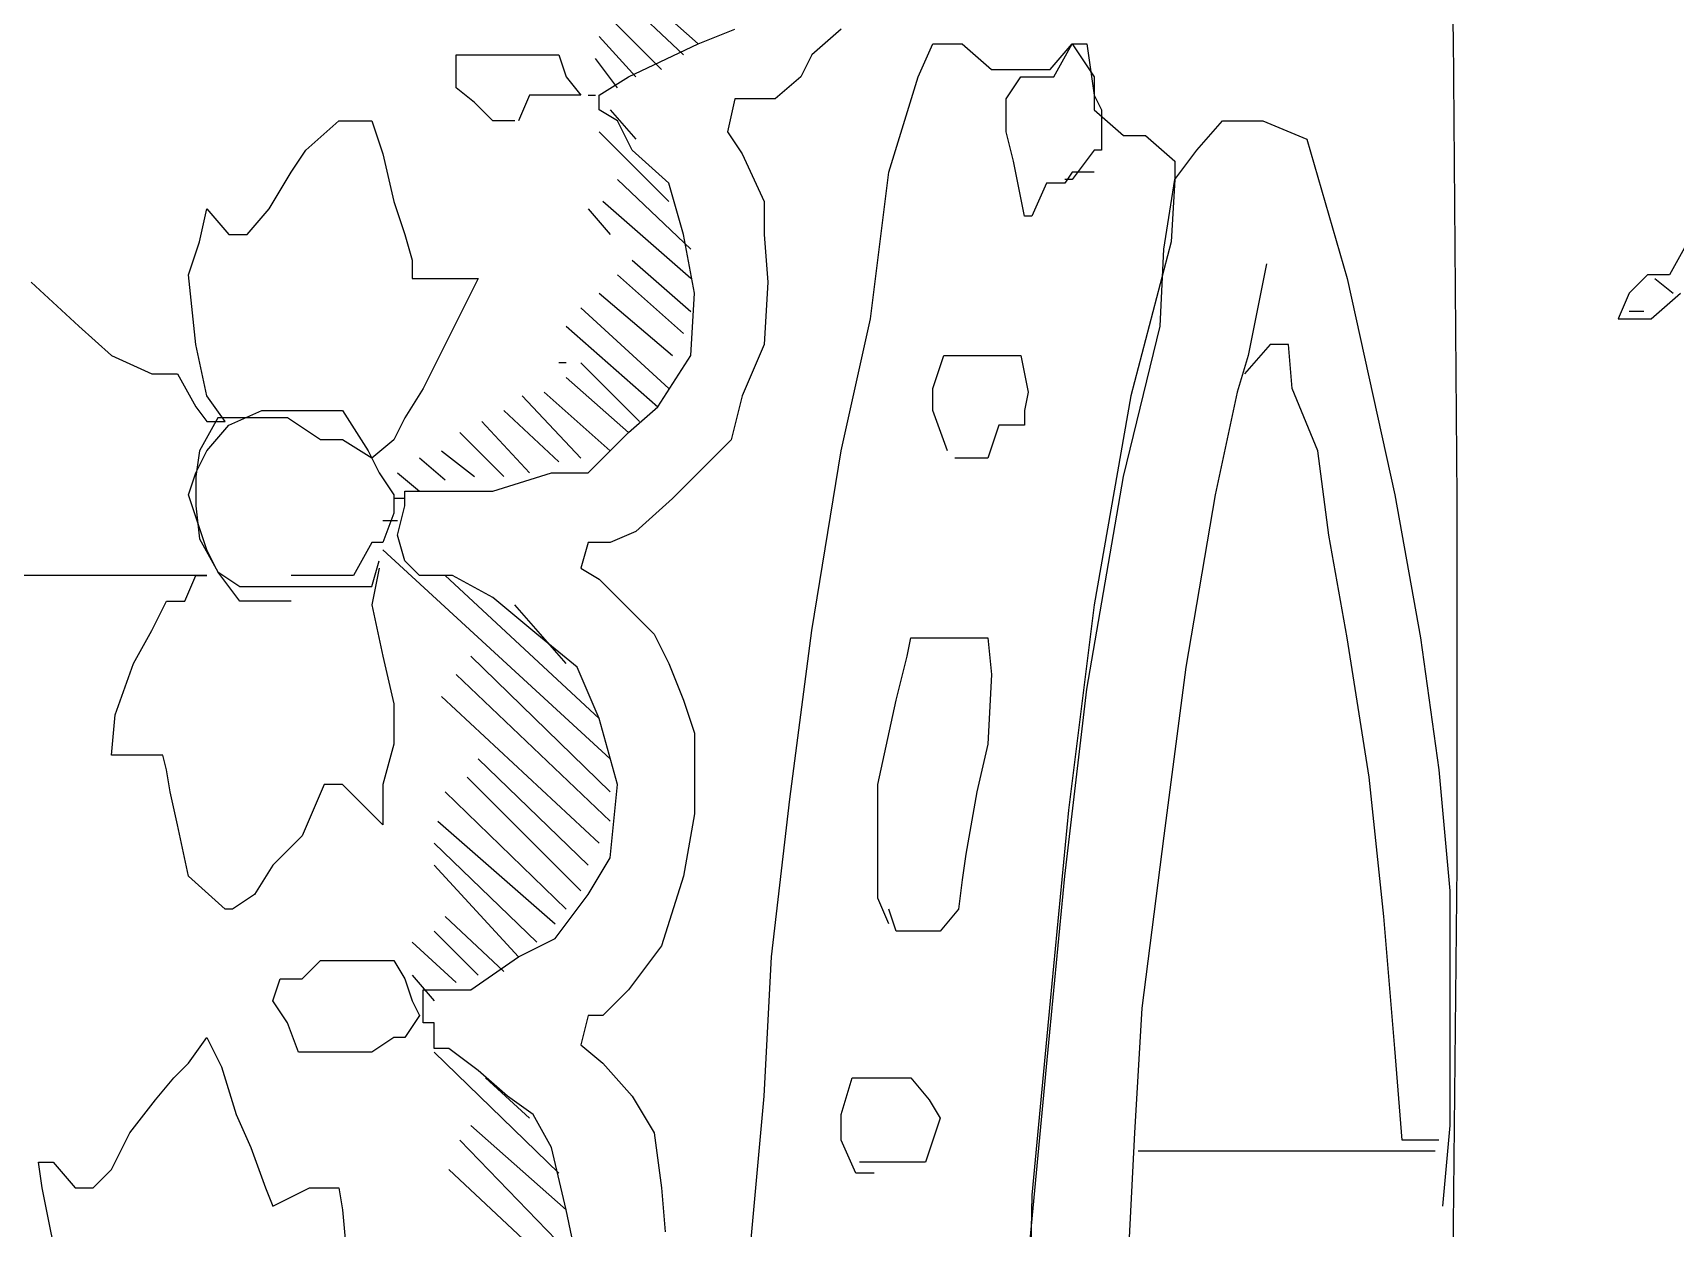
# Model space of a CAD drawing. Extents: x 748454 to 749044, y 4316681 to 4317708.
# Drawn here: x 748481.105 to 748485.585, y 4317542.97 to 4317546.23 of the extents above; entities that cross this region are included whole.
import ezdxf

# ---------------------------------------------------------------- set-up
doc = ezdxf.new("R2010")
doc.units = 0
doc.layers.get('0').update_dxf_attribs({"linetype": 'CONTINUOUS'})

msp = doc.modelspace()

# ---------------------------------------------------------------- linework, layer by layer
at = {"color": 0, "linetype": 'CONTINUOUS'}
for p, q in [((748484.98, 4317546.22), (748484.95, 4317547.31)), ((748484.98, 4317546.22), (748484.95, 4317547.31)), ((748482.71, 4317546.33), (748482.88, 4317546.17)), ((748482.71, 4317546.33), (748482.88, 4317546.17)), ((748482.92, 4317546.2), (748482.74, 4317546.36)), ((748482.92, 4317546.2), (748482.74, 4317546.36)), ((748482.82, 4317546.13), (748482.68, 4317546.27)), ((748482.82, 4317546.13), (748482.68, 4317546.27)), ((748482.92, 4317546.2), (748483.02, 4317546.24)), ((748482.92, 4317546.2), (748483.02, 4317546.24)), ((748483.31, 4317546.24), (748483.23, 4317546.17)), ((748483.31, 4317546.24), (748483.23, 4317546.17)), ((748482.65, 4317546.22), (748482.75, 4317546.11)), ((748482.65, 4317546.22), (748482.75, 4317546.11)), ((748482.73, 4317546.11), (748482.92, 4317546.2)), ((748482.73, 4317546.11), (748482.92, 4317546.2)), ((748483.52, 4317546.11), (748483.56, 4317546.2)), ((748483.52, 4317546.11), (748483.56, 4317546.2)), ((748483.56, 4317546.2), (748483.59, 4317546.2)), ((748483.56, 4317546.2), (748483.59, 4317546.2)), ((748483.59, 4317546.2), (748483.64, 4317546.2)), ((748483.59, 4317546.2), (748483.64, 4317546.2)), ((748483.64, 4317546.2), (748483.72, 4317546.13)), ((748483.64, 4317546.2), (748483.72, 4317546.13)), ((748483.88, 4317546.13), (748483.94, 4317546.2)), ((748483.88, 4317546.13), (748483.94, 4317546.2)), ((748483.89, 4317546.11), (748483.94, 4317546.2)), ((748483.89, 4317546.11), (748483.94, 4317546.2)), ((748483.94, 4317546.2), (748484, 4317546.11)), ((748483.94, 4317546.2), (748483.98, 4317546.2)), ((748483.94, 4317546.2), (748484, 4317546.11)), ((748483.94, 4317546.2), (748483.98, 4317546.2)), ((748483.98, 4317546.2), (748484, 4317546.06)), ((748483.98, 4317546.2), (748484, 4317546.06)), ((748484.99, 4317544.96), (748484.98, 4317546.22)), ((748484.99, 4317544.96), (748484.98, 4317546.22)), ((748482.26, 4317546.08), (748482.26, 4317546.17)), ((748482.26, 4317546.17), (748482.3, 4317546.17)), ((748482.26, 4317546.08), (748482.26, 4317546.17)), ((748482.26, 4317546.17), (748482.3, 4317546.17)), ((748482.3, 4317546.17), (748482.36, 4317546.17)), ((748482.3, 4317546.17), (748482.36, 4317546.17)), ((748482.36, 4317546.17), (748482.42, 4317546.17)), ((748482.36, 4317546.17), (748482.42, 4317546.17)), ((748482.42, 4317546.17), (748482.48, 4317546.17)), ((748482.42, 4317546.17), (748482.48, 4317546.17)), ((748482.48, 4317546.17), (748482.54, 4317546.17)), ((748482.48, 4317546.17), (748482.54, 4317546.17)), ((748482.54, 4317546.17), (748482.56, 4317546.11)), ((748482.54, 4317546.17), (748482.56, 4317546.11)), ((748482.7, 4317546.08), (748482.64, 4317546.16)), ((748482.7, 4317546.08), (748482.64, 4317546.16)), ((748483.23, 4317546.17), (748483.2, 4317546.11)), ((748483.23, 4317546.17), (748483.2, 4317546.11)), ((748482.56, 4317546.11), (748482.6, 4317546.06)), ((748482.56, 4317546.11), (748482.6, 4317546.06)), ((748482.65, 4317546.06), (748482.73, 4317546.11)), ((748482.65, 4317546.06), (748482.73, 4317546.11)), ((748483.2, 4317546.11), (748483.13, 4317546.05)), ((748483.2, 4317546.11), (748483.13, 4317546.05)), ((748483.44, 4317545.85), (748483.52, 4317546.11)), ((748483.44, 4317545.85), (748483.52, 4317546.11)), ((748483.72, 4317546.13), (748483.76, 4317546.13)), ((748483.72, 4317546.13), (748483.76, 4317546.13)), ((748483.76, 4317546.13), (748483.83, 4317546.13)), ((748483.76, 4317546.13), (748483.83, 4317546.13)), ((748483.76, 4317546.05), (748483.8, 4317546.11)), ((748483.76, 4317546.05), (748483.8, 4317546.11)), ((748483.8, 4317546.11), (748483.84, 4317546.11)), ((748483.8, 4317546.11), (748483.84, 4317546.11)), ((748483.83, 4317546.13), (748483.88, 4317546.13)), ((748483.83, 4317546.13), (748483.88, 4317546.13)), ((748483.84, 4317546.11), (748483.89, 4317546.11)), ((748483.84, 4317546.11), (748483.89, 4317546.11)), ((748484, 4317546.11), (748484, 4317546.02)), ((748484, 4317546.11), (748484, 4317546.02)), ((748482.31, 4317546.04), (748482.26, 4317546.08)), ((748482.31, 4317546.04), (748482.26, 4317546.08)), ((748482.36, 4317545.99), (748482.31, 4317546.04)), ((748482.36, 4317545.99), (748482.31, 4317546.04)), ((748482.46, 4317546.06), (748482.43, 4317545.99)), ((748482.46, 4317546.06), (748482.43, 4317545.99)), ((748482.53, 4317546.06), (748482.46, 4317546.06)), ((748482.53, 4317546.06), (748482.46, 4317546.06)), ((748482.56, 4317546.06), (748482.53, 4317546.06)), ((748482.56, 4317546.06), (748482.53, 4317546.06)), ((748482.6, 4317546.06), (748482.56, 4317546.06)), ((748482.6, 4317546.06), (748482.56, 4317546.06)), ((748482.62, 4317546.06), (748482.64, 4317546.06)), ((748482.62, 4317546.06), (748482.64, 4317546.06)), ((748482.65, 4317546.02), (748482.65, 4317546.06)), ((748482.65, 4317546.02), (748482.65, 4317546.06)), ((748482.7, 4317545.99), (748482.65, 4317546.02)), ((748482.7, 4317545.99), (748482.65, 4317546.02)), ((748482.68, 4317546.02), (748482.75, 4317545.94)), ((748482.68, 4317546.02), (748482.75, 4317545.94)), ((748483.02, 4317546.05), (748483, 4317545.96)), ((748483.02, 4317546.05), (748483, 4317545.96)), ((748483.06, 4317546.05), (748483.02, 4317546.05)), ((748483.06, 4317546.05), (748483.02, 4317546.05)), ((748483.13, 4317546.05), (748483.06, 4317546.05)), ((748483.13, 4317546.05), (748483.06, 4317546.05)), ((748483.76, 4317545.96), (748483.76, 4317546.05)), ((748483.76, 4317545.96), (748483.76, 4317546.05)), ((748484, 4317546.06), (748484.02, 4317546.02)), ((748484, 4317546.06), (748484.02, 4317546.02)), ((748484, 4317546.02), (748484.08, 4317545.95)), ((748484, 4317546.02), (748484.08, 4317545.95)), ((748484.02, 4317546.02), (748484.02, 4317545.96)), ((748484.02, 4317546.02), (748484.02, 4317545.96)), ((748481.85, 4317545.91), (748481.94, 4317545.99)), ((748481.85, 4317545.91), (748481.94, 4317545.99)), ((748481.94, 4317545.99), (748482, 4317545.99)), ((748481.94, 4317545.99), (748482, 4317545.99)), ((748482, 4317545.99), (748482.03, 4317545.99)), ((748482, 4317545.99), (748482.03, 4317545.99)), ((748482.03, 4317545.99), (748482.06, 4317545.9)), ((748482.03, 4317545.99), (748482.06, 4317545.9)), ((748482.42, 4317545.99), (748482.36, 4317545.99)), ((748482.42, 4317545.99), (748482.36, 4317545.99)), ((748482.74, 4317545.91), (748482.7, 4317545.99)), ((748482.74, 4317545.91), (748482.7, 4317545.99)), ((748484.28, 4317545.91), (748484.35, 4317545.99)), ((748484.28, 4317545.91), (748484.35, 4317545.99)), ((748484.35, 4317545.99), (748484.46, 4317545.99)), ((748484.35, 4317545.99), (748484.46, 4317545.99)), ((748484.46, 4317545.99), (748484.58, 4317545.94)), ((748484.46, 4317545.99), (748484.58, 4317545.94)), ((748482.84, 4317545.77), (748482.65, 4317545.96)), ((748482.84, 4317545.77), (748482.65, 4317545.96)), ((748483, 4317545.96), (748483.04, 4317545.9)), ((748483, 4317545.96), (748483.04, 4317545.9)), ((748483.78, 4317545.88), (748483.76, 4317545.96)), ((748483.78, 4317545.88), (748483.76, 4317545.96)), ((748484.02, 4317545.96), (748484.02, 4317545.91)), ((748484.02, 4317545.96), (748484.02, 4317545.91)), ((748484.08, 4317545.95), (748484.14, 4317545.95)), ((748484.08, 4317545.95), (748484.14, 4317545.95)), ((748484.14, 4317545.95), (748484.22, 4317545.88)), ((748484.14, 4317545.95), (748484.22, 4317545.88)), ((748484.58, 4317545.94), (748484.69, 4317545.56)), ((748484.58, 4317545.94), (748484.69, 4317545.56)), ((748481.81, 4317545.85), (748481.85, 4317545.91)), ((748481.81, 4317545.85), (748481.85, 4317545.91)), ((748482.06, 4317545.9), (748482.09, 4317545.77)), ((748482.06, 4317545.9), (748482.09, 4317545.77)), ((748482.84, 4317545.82), (748482.74, 4317545.91)), ((748482.84, 4317545.82), (748482.74, 4317545.91)), ((748483.04, 4317545.9), (748483.1, 4317545.77)), ((748483.04, 4317545.9), (748483.1, 4317545.77)), ((748484, 4317545.91), (748483.94, 4317545.83)), ((748484, 4317545.91), (748483.94, 4317545.83)), ((748484.02, 4317545.91), (748484, 4317545.91)), ((748484.02, 4317545.91), (748484, 4317545.91)), ((748484.22, 4317545.83), (748484.28, 4317545.91)), ((748484.22, 4317545.83), (748484.28, 4317545.91)), ((748481.75, 4317545.75), (748481.81, 4317545.85)), ((748481.75, 4317545.75), (748481.81, 4317545.85)), ((748483.39, 4317545.45), (748483.44, 4317545.85)), ((748483.39, 4317545.45), (748483.44, 4317545.85)), ((748483.81, 4317545.73), (748483.78, 4317545.88)), ((748483.81, 4317545.73), (748483.78, 4317545.88)), ((748483.94, 4317545.85), (748483.92, 4317545.82)), ((748483.94, 4317545.85), (748483.92, 4317545.82)), ((748484, 4317545.85), (748483.94, 4317545.85)), ((748484, 4317545.85), (748483.94, 4317545.85)), ((748484.22, 4317545.88), (748484.22, 4317545.83)), ((748484.22, 4317545.88), (748484.22, 4317545.83)), ((748482.7, 4317545.83), (748482.9, 4317545.64)), ((748482.7, 4317545.83), (748482.9, 4317545.64)), ((748482.88, 4317545.68), (748482.84, 4317545.82)), ((748482.88, 4317545.68), (748482.84, 4317545.82)), ((748483.87, 4317545.82), (748483.83, 4317545.73)), ((748483.87, 4317545.82), (748483.83, 4317545.73)), ((748483.92, 4317545.82), (748483.87, 4317545.82)), ((748483.92, 4317545.82), (748483.87, 4317545.82)), ((748483.94, 4317545.83), (748483.92, 4317545.83)), ((748483.94, 4317545.83), (748483.92, 4317545.83)), ((748484.19, 4317545.64), (748484.22, 4317545.83)), ((748484.19, 4317545.64), (748484.22, 4317545.83)), ((748484.22, 4317545.83), (748484.21, 4317545.66)), ((748484.22, 4317545.83), (748484.21, 4317545.66)), ((748481.56, 4317545.66), (748481.58, 4317545.75)), ((748481.56, 4317545.66), (748481.58, 4317545.75)), ((748481.58, 4317545.75), (748481.64, 4317545.68)), ((748481.58, 4317545.75), (748481.64, 4317545.68)), ((748481.69, 4317545.68), (748481.75, 4317545.75)), ((748481.69, 4317545.68), (748481.75, 4317545.75)), ((748482.09, 4317545.77), (748482.12, 4317545.68)), ((748482.09, 4317545.77), (748482.12, 4317545.68)), ((748482.62, 4317545.75), (748482.68, 4317545.68)), ((748482.62, 4317545.75), (748482.68, 4317545.68)), ((748482.9, 4317545.56), (748482.66, 4317545.77)), ((748482.9, 4317545.56), (748482.66, 4317545.77)), ((748483.1, 4317545.77), (748483.1, 4317545.68)), ((748483.1, 4317545.77), (748483.1, 4317545.68)), ((748483.83, 4317545.73), (748483.81, 4317545.73)), ((748483.83, 4317545.73), (748483.81, 4317545.73)), ((748481.53, 4317545.57), (748481.56, 4317545.66)), ((748481.53, 4317545.57), (748481.56, 4317545.66)), ((748481.64, 4317545.68), (748481.69, 4317545.68)), ((748481.64, 4317545.68), (748481.69, 4317545.68)), ((748482.12, 4317545.68), (748482.14, 4317545.61)), ((748482.12, 4317545.68), (748482.14, 4317545.61)), ((748482.91, 4317545.52), (748482.88, 4317545.68)), ((748482.91, 4317545.52), (748482.88, 4317545.68)), ((748483.1, 4317545.68), (748483.11, 4317545.55)), ((748483.1, 4317545.68), (748483.11, 4317545.55)), ((748484.21, 4317545.66), (748484.1, 4317545.24)), ((748484.21, 4317545.66), (748484.1, 4317545.24)), ((748485.62, 4317545.66), (748485.57, 4317545.57)), ((748485.62, 4317545.66), (748485.57, 4317545.57)), ((748484.18, 4317545.43), (748484.19, 4317545.64)), ((748484.18, 4317545.43), (748484.19, 4317545.64)), ((748481.55, 4317545.38), (748481.53, 4317545.57)), ((748481.55, 4317545.38), (748481.53, 4317545.57)), ((748482.14, 4317545.61), (748482.14, 4317545.56)), ((748482.14, 4317545.61), (748482.14, 4317545.56)), ((748482.88, 4317545.41), (748482.7, 4317545.57)), ((748482.88, 4317545.41), (748482.7, 4317545.57)), ((748482.74, 4317545.61), (748482.9, 4317545.47)), ((748482.74, 4317545.61), (748482.9, 4317545.47)), ((748484.47, 4317545.6), (748484.42, 4317545.35)), ((748484.47, 4317545.6), (748484.42, 4317545.35)), ((748485.51, 4317545.57), (748485.46, 4317545.52)), ((748485.51, 4317545.57), (748485.46, 4317545.52)), ((748485.57, 4317545.57), (748485.51, 4317545.57)), ((748485.57, 4317545.57), (748485.51, 4317545.57)), ((748481.1, 4317545.55), (748481.23, 4317545.43)), ((748481.1, 4317545.55), (748481.23, 4317545.43)), ((748482.14, 4317545.56), (748482.24, 4317545.56)), ((748482.14, 4317545.56), (748482.24, 4317545.56)), ((748482.24, 4317545.56), (748482.32, 4317545.56)), ((748482.24, 4317545.56), (748482.32, 4317545.56)), ((748482.32, 4317545.56), (748482.3, 4317545.52)), ((748482.32, 4317545.56), (748482.3, 4317545.52)), ((748483.11, 4317545.55), (748483.1, 4317545.38)), ((748483.11, 4317545.55), (748483.1, 4317545.38)), ((748484.69, 4317545.56), (748484.82, 4317544.97)), ((748484.69, 4317545.56), (748484.82, 4317544.97)), ((748485.53, 4317545.56), (748485.58, 4317545.52)), ((748485.53, 4317545.56), (748485.58, 4317545.52)), ((748482.3, 4317545.52), (748482.23, 4317545.38)), ((748482.3, 4317545.52), (748482.23, 4317545.38)), ((748482.84, 4317545.26), (748482.6, 4317545.48)), ((748482.84, 4317545.26), (748482.6, 4317545.48)), ((748482.65, 4317545.52), (748482.85, 4317545.35)), ((748482.65, 4317545.52), (748482.85, 4317545.35)), ((748482.9, 4317545.35), (748482.91, 4317545.52)), ((748482.9, 4317545.35), (748482.91, 4317545.52)), ((748485.46, 4317545.52), (748485.43, 4317545.45)), ((748485.46, 4317545.52), (748485.43, 4317545.45)), ((748485.52, 4317545.45), (748485.6, 4317545.52)), ((748485.52, 4317545.45), (748485.6, 4317545.52)), ((748483.31, 4317545.09), (748483.39, 4317545.45)), ((748483.31, 4317545.09), (748483.39, 4317545.45)), ((748485.43, 4317545.45), (748485.52, 4317545.45)), ((748485.43, 4317545.45), (748485.52, 4317545.45)), ((748485.5, 4317545.47), (748485.46, 4317545.47)), ((748485.5, 4317545.47), (748485.46, 4317545.47)), ((748481.23, 4317545.43), (748481.32, 4317545.35)), ((748481.23, 4317545.43), (748481.32, 4317545.35)), ((748482.56, 4317545.43), (748482.81, 4317545.21)), ((748482.56, 4317545.43), (748482.81, 4317545.21)), ((748484.08, 4317545.02), (748484.18, 4317545.43)), ((748484.08, 4317545.02), (748484.18, 4317545.43)), ((748481.32, 4317545.35), (748481.43, 4317545.3)), ((748481.32, 4317545.35), (748481.43, 4317545.3)), ((748481.58, 4317545.24), (748481.55, 4317545.38)), ((748481.58, 4317545.24), (748481.55, 4317545.38)), ((748482.23, 4317545.38), (748482.17, 4317545.26)), ((748482.23, 4317545.38), (748482.17, 4317545.26)), ((748482.81, 4317545.21), (748482.9, 4317545.35)), ((748482.81, 4317545.21), (748482.9, 4317545.35)), ((748483.1, 4317545.38), (748483.04, 4317545.24)), ((748483.1, 4317545.38), (748483.04, 4317545.24)), ((748483.56, 4317545.26), (748483.59, 4317545.35)), ((748483.56, 4317545.26), (748483.59, 4317545.35)), ((748483.59, 4317545.35), (748483.67, 4317545.35)), ((748483.59, 4317545.35), (748483.67, 4317545.35)), ((748483.67, 4317545.35), (748483.74, 4317545.35)), ((748483.67, 4317545.35), (748483.74, 4317545.35)), ((748483.74, 4317545.35), (748483.8, 4317545.35)), ((748483.74, 4317545.35), (748483.8, 4317545.35)), ((748483.8, 4317545.35), (748483.82, 4317545.25)), ((748483.8, 4317545.35), (748483.82, 4317545.25)), ((748484.42, 4317545.35), (748484.39, 4317545.25)), ((748484.42, 4317545.35), (748484.39, 4317545.25)), ((748484.48, 4317545.38), (748484.41, 4317545.3)), ((748484.48, 4317545.38), (748484.41, 4317545.3)), ((748484.53, 4317545.38), (748484.48, 4317545.38)), ((748484.53, 4317545.38), (748484.48, 4317545.38)), ((748484.54, 4317545.26), (748484.53, 4317545.38)), ((748484.54, 4317545.26), (748484.53, 4317545.38)), ((748481.43, 4317545.3), (748481.5, 4317545.3)), ((748481.43, 4317545.3), (748481.5, 4317545.3)), ((748481.5, 4317545.3), (748481.55, 4317545.21)), ((748481.5, 4317545.3), (748481.55, 4317545.21)), ((748482.56, 4317545.33), (748482.54, 4317545.33)), ((748482.56, 4317545.33), (748482.54, 4317545.33)), ((748482.76, 4317545.17), (748482.6, 4317545.33)), ((748482.76, 4317545.17), (748482.6, 4317545.33)), ((748482.17, 4317545.26), (748482.12, 4317545.18)), ((748482.17, 4317545.26), (748482.12, 4317545.18)), ((748482.56, 4317545.29), (748482.73, 4317545.14)), ((748482.56, 4317545.29), (748482.73, 4317545.14)), ((748483.56, 4317545.2), (748483.56, 4317545.26)), ((748483.56, 4317545.2), (748483.56, 4317545.26)), ((748484.61, 4317545.09), (748484.54, 4317545.26)), ((748484.61, 4317545.09), (748484.54, 4317545.26)), ((748481.55, 4317545.21), (748481.58, 4317545.17)), ((748481.55, 4317545.21), (748481.58, 4317545.17)), ((748481.63, 4317545.17), (748481.58, 4317545.24)), ((748481.63, 4317545.17), (748481.58, 4317545.24)), ((748482.44, 4317545.24), (748482.6, 4317545.07)), ((748482.44, 4317545.24), (748482.6, 4317545.07)), ((748482.68, 4317545.09), (748482.5, 4317545.25)), ((748482.68, 4317545.09), (748482.5, 4317545.25)), ((748482.73, 4317545.14), (748482.81, 4317545.21)), ((748482.73, 4317545.14), (748482.81, 4317545.21)), ((748483.04, 4317545.24), (748483.01, 4317545.12)), ((748483.04, 4317545.24), (748483.01, 4317545.12)), ((748483.82, 4317545.25), (748483.81, 4317545.2)), ((748483.82, 4317545.25), (748483.81, 4317545.2)), ((748484.1, 4317545.24), (748484, 4317544.67)), ((748484.1, 4317545.24), (748484, 4317544.67)), ((748484.39, 4317545.25), (748484.33, 4317544.97)), ((748484.39, 4317545.25), (748484.33, 4317544.97)), ((748481.61, 4317545.18), (748481.56, 4317545.09)), ((748481.61, 4317545.18), (748481.56, 4317545.09)), ((748481.58, 4317545.17), (748481.63, 4317545.17)), ((748481.58, 4317545.17), (748481.63, 4317545.17)), ((748481.67, 4317545.18), (748481.61, 4317545.18)), ((748481.67, 4317545.18), (748481.61, 4317545.18)), ((748481.64, 4317545.16), (748481.73, 4317545.2)), ((748481.64, 4317545.16), (748481.73, 4317545.2)), ((748481.8, 4317545.18), (748481.67, 4317545.18)), ((748481.8, 4317545.18), (748481.67, 4317545.18)), ((748481.73, 4317545.2), (748481.81, 4317545.2)), ((748481.73, 4317545.2), (748481.81, 4317545.2)), ((748481.89, 4317545.12), (748481.8, 4317545.18)), ((748481.89, 4317545.12), (748481.8, 4317545.18)), ((748481.81, 4317545.2), (748481.89, 4317545.2)), ((748481.81, 4317545.2), (748481.89, 4317545.2)), ((748481.89, 4317545.2), (748481.95, 4317545.2)), ((748481.89, 4317545.2), (748481.95, 4317545.2)), ((748481.95, 4317545.2), (748482.02, 4317545.09)), ((748481.95, 4317545.2), (748482.02, 4317545.09)), ((748482.12, 4317545.18), (748482.09, 4317545.12)), ((748482.12, 4317545.18), (748482.09, 4317545.12)), ((748482.33, 4317545.17), (748482.46, 4317545.03)), ((748482.33, 4317545.17), (748482.46, 4317545.03)), ((748482.54, 4317545.06), (748482.39, 4317545.2)), ((748482.54, 4317545.06), (748482.39, 4317545.2)), ((748483.6, 4317545.09), (748483.56, 4317545.2)), ((748483.6, 4317545.09), (748483.56, 4317545.2)), ((748483.81, 4317545.2), (748483.81, 4317545.16)), ((748483.81, 4317545.2), (748483.81, 4317545.16)), ((748481.58, 4317545.09), (748481.64, 4317545.16)), ((748481.58, 4317545.09), (748481.64, 4317545.16)), ((748481.95, 4317545.12), (748481.89, 4317545.12)), ((748481.95, 4317545.12), (748481.89, 4317545.12)), ((748482.03, 4317545.07), (748481.95, 4317545.12)), ((748482.03, 4317545.07), (748481.95, 4317545.12)), ((748482.09, 4317545.12), (748482.03, 4317545.07)), ((748482.09, 4317545.12), (748482.03, 4317545.07)), ((748482.39, 4317545.02), (748482.27, 4317545.14)), ((748482.39, 4317545.02), (748482.27, 4317545.14)), ((748482.62, 4317545.03), (748482.73, 4317545.14)), ((748482.62, 4317545.03), (748482.73, 4317545.14)), ((748483.01, 4317545.12), (748482.92, 4317545.03)), ((748483.01, 4317545.12), (748482.92, 4317545.03)), ((748483.74, 4317545.16), (748483.71, 4317545.07)), ((748483.74, 4317545.16), (748483.71, 4317545.07)), ((748483.8, 4317545.16), (748483.74, 4317545.16)), ((748483.8, 4317545.16), (748483.74, 4317545.16)), ((748483.81, 4317545.16), (748483.8, 4317545.16)), ((748483.81, 4317545.16), (748483.8, 4317545.16)), ((748481.56, 4317545.09), (748481.55, 4317545.02)), ((748481.55, 4317545.03), (748481.58, 4317545.09)), ((748481.56, 4317545.09), (748481.55, 4317545.02)), ((748481.55, 4317545.03), (748481.58, 4317545.09)), ((748482.02, 4317545.09), (748482.05, 4317545.03)), ((748482.02, 4317545.09), (748482.05, 4317545.03)), ((748482.22, 4317545.09), (748482.31, 4317545.02)), ((748482.22, 4317545.09), (748482.31, 4317545.02)), ((748483.23, 4317544.6), (748483.31, 4317545.09)), ((748483.23, 4317544.6), (748483.31, 4317545.09)), ((748484.64, 4317544.86), (748484.61, 4317545.09)), ((748484.64, 4317544.86), (748484.61, 4317545.09)), ((748482.23, 4317545.01), (748482.16, 4317545.07)), ((748482.23, 4317545.01), (748482.16, 4317545.07)), ((748483.65, 4317545.07), (748483.62, 4317545.07)), ((748483.65, 4317545.07), (748483.62, 4317545.07)), ((748483.71, 4317545.07), (748483.65, 4317545.07)), ((748483.71, 4317545.07), (748483.65, 4317545.07)), ((748481.53, 4317544.97), (748481.55, 4317545.03)), ((748481.53, 4317544.97), (748481.55, 4317545.03)), ((748481.55, 4317545.02), (748481.55, 4317544.94)), ((748481.55, 4317545.02), (748481.55, 4317544.94)), ((748482.05, 4317545.03), (748482.09, 4317544.97)), ((748482.05, 4317545.03), (748482.09, 4317544.97)), ((748482.1, 4317545.03), (748482.16, 4317544.98)), ((748482.1, 4317545.03), (748482.16, 4317544.98)), ((748482.36, 4317544.98), (748482.52, 4317545.03)), ((748482.36, 4317544.98), (748482.52, 4317545.03)), ((748482.52, 4317545.03), (748482.62, 4317545.03)), ((748482.52, 4317545.03), (748482.62, 4317545.03)), ((748482.92, 4317545.03), (748482.85, 4317544.96)), ((748482.92, 4317545.03), (748482.85, 4317544.96)), ((748483.98, 4317544.44), (748484.08, 4317545.02)), ((748483.98, 4317544.44), (748484.08, 4317545.02)), ((748481.58, 4317544.82), (748481.53, 4317544.97)), ((748481.58, 4317544.82), (748481.53, 4317544.97)), ((748482.09, 4317544.97), (748482.09, 4317544.92)), ((748482.09, 4317544.97), (748482.09, 4317544.92)), ((748482.12, 4317544.96), (748482.09, 4317544.96)), ((748482.12, 4317544.96), (748482.09, 4317544.96)), ((748482.12, 4317544.94), (748482.12, 4317544.98)), ((748482.12, 4317544.98), (748482.17, 4317544.98)), ((748482.12, 4317544.94), (748482.12, 4317544.98)), ((748482.12, 4317544.98), (748482.17, 4317544.98)), ((748482.17, 4317544.98), (748482.36, 4317544.98)), ((748482.17, 4317544.98), (748482.36, 4317544.98)), ((748482.85, 4317544.96), (748482.75, 4317544.87)), ((748482.85, 4317544.96), (748482.75, 4317544.87)), ((748484.33, 4317544.97), (748484.25, 4317544.5)), ((748484.33, 4317544.97), (748484.25, 4317544.5)), ((748484.82, 4317544.97), (748484.89, 4317544.58)), ((748484.82, 4317544.97), (748484.89, 4317544.58)), ((748484.99, 4317543.96), (748484.99, 4317544.96)), ((748484.99, 4317543.96), (748484.99, 4317544.96)), ((748481.55, 4317544.94), (748481.56, 4317544.85)), ((748481.55, 4317544.94), (748481.56, 4317544.85)), ((748482.09, 4317544.92), (748482.06, 4317544.84)), ((748482.09, 4317544.92), (748482.06, 4317544.84)), ((748482.06, 4317544.9), (748482.1, 4317544.9)), ((748482.06, 4317544.9), (748482.1, 4317544.9)), ((748482.1, 4317544.86), (748482.12, 4317544.94)), ((748482.1, 4317544.86), (748482.12, 4317544.94)), ((748482.12, 4317544.79), (748482.1, 4317544.86)), ((748482.12, 4317544.79), (748482.1, 4317544.86)), ((748482.75, 4317544.87), (748482.68, 4317544.84)), ((748482.75, 4317544.87), (748482.68, 4317544.84)), ((748484.69, 4317544.58), (748484.64, 4317544.86)), ((748484.69, 4317544.58), (748484.64, 4317544.86)), ((748481.56, 4317544.85), (748481.61, 4317544.76)), ((748481.56, 4317544.85), (748481.61, 4317544.76)), ((748481.61, 4317544.76), (748481.58, 4317544.82)), ((748481.61, 4317544.76), (748481.58, 4317544.82)), ((748482.03, 4317544.84), (748481.98, 4317544.75)), ((748482.03, 4317544.84), (748481.98, 4317544.75)), ((748482.06, 4317544.84), (748482.03, 4317544.84)), ((748482.06, 4317544.84), (748482.03, 4317544.84)), ((748482.68, 4317544.25), (748482.06, 4317544.82)), ((748482.68, 4317544.25), (748482.06, 4317544.82)), ((748482.62, 4317544.84), (748482.6, 4317544.77)), ((748482.62, 4317544.84), (748482.6, 4317544.77)), ((748482.68, 4317544.84), (748482.62, 4317544.84)), ((748482.68, 4317544.84), (748482.62, 4317544.84)), ((748482.03, 4317544.72), (748482.05, 4317544.79)), ((748482.03, 4317544.72), (748482.05, 4317544.79)), ((748482.05, 4317544.77), (748482.03, 4317544.67)), ((748482.05, 4317544.77), (748482.03, 4317544.67)), ((748482.16, 4317544.75), (748482.12, 4317544.79)), ((748482.16, 4317544.75), (748482.12, 4317544.79)), ((748482.6, 4317544.77), (748482.65, 4317544.74)), ((748482.6, 4317544.77), (748482.65, 4317544.74)), ((748481.3, 4317544.75), (748481.07, 4317544.75)), ((748481.3, 4317544.75), (748481.07, 4317544.75)), ((748481.4, 4317544.75), (748481.3, 4317544.75)), ((748481.4, 4317544.75), (748481.3, 4317544.75)), ((748481.5, 4317544.75), (748481.4, 4317544.75)), ((748481.5, 4317544.75), (748481.4, 4317544.75)), ((748481.58, 4317544.75), (748481.5, 4317544.75)), ((748481.58, 4317544.75), (748481.5, 4317544.75)), ((748481.52, 4317544.68), (748481.55, 4317544.75)), ((748481.52, 4317544.68), (748481.55, 4317544.75)), ((748481.55, 4317544.75), (748481.58, 4317544.75)), ((748481.55, 4317544.75), (748481.58, 4317544.75)), ((748481.61, 4317544.76), (748481.67, 4317544.72)), ((748481.67, 4317544.68), (748481.61, 4317544.76)), ((748481.61, 4317544.76), (748481.67, 4317544.72)), ((748481.67, 4317544.68), (748481.61, 4317544.76)), ((748481.67, 4317544.72), (748481.76, 4317544.72)), ((748481.67, 4317544.72), (748481.76, 4317544.72)), ((748481.76, 4317544.72), (748481.85, 4317544.72)), ((748481.76, 4317544.72), (748481.85, 4317544.72)), ((748481.86, 4317544.75), (748481.81, 4317544.75)), ((748481.86, 4317544.75), (748481.81, 4317544.75)), ((748481.85, 4317544.72), (748481.97, 4317544.72)), ((748481.85, 4317544.72), (748481.97, 4317544.72)), ((748481.89, 4317544.75), (748481.86, 4317544.75)), ((748481.89, 4317544.75), (748481.86, 4317544.75)), ((748481.94, 4317544.75), (748481.89, 4317544.75)), ((748481.94, 4317544.75), (748481.89, 4317544.75)), ((748481.98, 4317544.75), (748481.94, 4317544.75)), ((748481.98, 4317544.75), (748481.94, 4317544.75)), ((748481.97, 4317544.72), (748482.03, 4317544.72)), ((748481.97, 4317544.72), (748482.03, 4317544.72)), ((748482.25, 4317544.75), (748482.16, 4317544.75)), ((748482.25, 4317544.75), (748482.16, 4317544.75)), ((748482.23, 4317544.75), (748482.65, 4317544.36)), ((748482.23, 4317544.75), (748482.65, 4317544.36)), ((748482.36, 4317544.69), (748482.25, 4317544.75)), ((748482.36, 4317544.69), (748482.25, 4317544.75)), ((748482.65, 4317544.74), (748482.71, 4317544.68)), ((748482.65, 4317544.74), (748482.71, 4317544.68)), ((748481.43, 4317544.6), (748481.47, 4317544.68)), ((748481.43, 4317544.6), (748481.47, 4317544.68)), ((748481.47, 4317544.68), (748481.52, 4317544.68)), ((748481.47, 4317544.68), (748481.52, 4317544.68)), ((748481.75, 4317544.68), (748481.67, 4317544.68)), ((748481.75, 4317544.68), (748481.67, 4317544.68)), ((748481.81, 4317544.68), (748481.75, 4317544.68)), ((748481.81, 4317544.68), (748481.75, 4317544.68)), ((748482.48, 4317544.59), (748482.36, 4317544.69)), ((748482.48, 4317544.59), (748482.36, 4317544.69)), ((748482.71, 4317544.68), (748482.8, 4317544.59)), ((748482.71, 4317544.68), (748482.8, 4317544.59)), ((748482.03, 4317544.67), (748482.06, 4317544.53)), ((748482.03, 4317544.67), (748482.06, 4317544.53)), ((748482.56, 4317544.51), (748482.42, 4317544.67)), ((748482.56, 4317544.51), (748482.42, 4317544.67)), ((748484, 4317544.67), (748483.93, 4317544.11)), ((748484, 4317544.67), (748483.93, 4317544.11)), ((748481.38, 4317544.51), (748481.43, 4317544.6)), ((748481.38, 4317544.51), (748481.43, 4317544.6)), ((748482.59, 4317544.5), (748482.48, 4317544.59)), ((748482.59, 4317544.5), (748482.48, 4317544.59)), ((748482.8, 4317544.59), (748482.84, 4317544.51)), ((748482.8, 4317544.59), (748482.84, 4317544.51)), ((748483.17, 4317544.14), (748483.23, 4317544.6)), ((748483.17, 4317544.14), (748483.23, 4317544.6)), ((748483.49, 4317544.53), (748483.5, 4317544.58)), ((748483.49, 4317544.53), (748483.5, 4317544.58)), ((748483.5, 4317544.58), (748483.56, 4317544.58)), ((748483.5, 4317544.58), (748483.56, 4317544.58)), ((748483.56, 4317544.58), (748483.62, 4317544.58)), ((748483.56, 4317544.58), (748483.62, 4317544.58)), ((748483.62, 4317544.58), (748483.67, 4317544.58)), ((748483.62, 4317544.58), (748483.67, 4317544.58)), ((748483.67, 4317544.58), (748483.71, 4317544.58)), ((748483.67, 4317544.58), (748483.71, 4317544.58)), ((748483.71, 4317544.58), (748483.72, 4317544.48)), ((748483.71, 4317544.58), (748483.72, 4317544.48)), ((748484.75, 4317544.2), (748484.69, 4317544.58)), ((748484.75, 4317544.2), (748484.69, 4317544.58)), ((748484.89, 4317544.58), (748484.94, 4317544.22)), ((748484.89, 4317544.58), (748484.94, 4317544.22)), ((748481.33, 4317544.37), (748481.38, 4317544.51)), ((748481.33, 4317544.37), (748481.38, 4317544.51)), ((748482.06, 4317544.53), (748482.09, 4317544.4)), ((748482.06, 4317544.53), (748482.09, 4317544.4)), ((748482.3, 4317544.53), (748482.68, 4317544.16)), ((748482.3, 4317544.53), (748482.68, 4317544.16)), ((748482.65, 4317544.36), (748482.59, 4317544.5)), ((748482.65, 4317544.36), (748482.59, 4317544.5)), ((748482.84, 4317544.51), (748482.88, 4317544.41)), ((748482.84, 4317544.51), (748482.88, 4317544.41)), ((748483.46, 4317544.41), (748483.49, 4317544.53)), ((748483.46, 4317544.41), (748483.49, 4317544.53)), ((748484.25, 4317544.5), (748484.19, 4317544.04)), ((748484.25, 4317544.5), (748484.19, 4317544.04)), ((748482.68, 4317544.08), (748482.26, 4317544.48)), ((748482.68, 4317544.08), (748482.26, 4317544.48)), ((748483.72, 4317544.48), (748483.71, 4317544.29)), ((748483.72, 4317544.48), (748483.71, 4317544.29)), ((748482.22, 4317544.42), (748482.65, 4317544.02)), ((748482.22, 4317544.42), (748482.65, 4317544.02)), ((748482.88, 4317544.41), (748482.91, 4317544.32)), ((748482.88, 4317544.41), (748482.91, 4317544.32)), ((748483.41, 4317544.18), (748483.46, 4317544.41)), ((748483.41, 4317544.18), (748483.46, 4317544.41)), ((748483.92, 4317543.93), (748483.98, 4317544.44)), ((748483.92, 4317543.93), (748483.98, 4317544.44)), ((748481.32, 4317544.26), (748481.33, 4317544.37)), ((748481.32, 4317544.26), (748481.33, 4317544.37)), ((748482.09, 4317544.4), (748482.09, 4317544.29)), ((748482.09, 4317544.4), (748482.09, 4317544.29)), ((748482.7, 4317544.18), (748482.65, 4317544.36)), ((748482.7, 4317544.18), (748482.65, 4317544.36)), ((748482.91, 4317544.32), (748482.91, 4317544.22)), ((748482.91, 4317544.32), (748482.91, 4317544.22)), ((748482.09, 4317544.29), (748482.06, 4317544.18)), ((748482.09, 4317544.29), (748482.06, 4317544.18)), ((748483.71, 4317544.29), (748483.68, 4317544.16)), ((748483.71, 4317544.29), (748483.68, 4317544.16)), ((748481.41, 4317544.26), (748481.32, 4317544.26)), ((748481.41, 4317544.26), (748481.32, 4317544.26)), ((748481.46, 4317544.26), (748481.41, 4317544.26)), ((748481.46, 4317544.26), (748481.41, 4317544.26)), ((748481.47, 4317544.22), (748481.46, 4317544.26)), ((748481.47, 4317544.22), (748481.46, 4317544.26)), ((748482.62, 4317543.96), (748482.32, 4317544.25)), ((748482.62, 4317543.96), (748482.32, 4317544.25)), ((748481.48, 4317544.16), (748481.47, 4317544.22)), ((748481.48, 4317544.16), (748481.47, 4317544.22)), ((748481.9, 4317544.18), (748481.84, 4317544.04)), ((748481.9, 4317544.18), (748481.84, 4317544.04)), ((748481.95, 4317544.18), (748481.9, 4317544.18)), ((748481.95, 4317544.18), (748481.9, 4317544.18)), ((748482.02, 4317544.11), (748481.95, 4317544.18)), ((748482.02, 4317544.11), (748481.95, 4317544.18)), ((748482.06, 4317544.18), (748482.06, 4317544.14)), ((748482.06, 4317544.18), (748482.06, 4317544.14)), ((748482.29, 4317544.2), (748482.6, 4317543.89)), ((748482.29, 4317544.2), (748482.6, 4317543.89)), ((748482.68, 4317543.98), (748482.7, 4317544.18)), ((748482.68, 4317543.98), (748482.7, 4317544.18)), ((748482.91, 4317544.22), (748482.91, 4317544.1)), ((748482.91, 4317544.22), (748482.91, 4317544.1)), ((748483.41, 4317543.98), (748483.41, 4317544.18)), ((748483.41, 4317543.98), (748483.41, 4317544.18)), ((748484.79, 4317543.82), (748484.75, 4317544.2)), ((748484.79, 4317543.82), (748484.75, 4317544.2)), ((748484.94, 4317544.22), (748484.97, 4317543.89)), ((748484.94, 4317544.22), (748484.97, 4317543.89)), ((748481.5, 4317544.07), (748481.48, 4317544.16)), ((748481.5, 4317544.07), (748481.48, 4317544.16)), ((748482.06, 4317544.14), (748482.06, 4317544.07)), ((748482.06, 4317544.14), (748482.06, 4317544.07)), ((748482.56, 4317543.84), (748482.23, 4317544.16)), ((748482.56, 4317543.84), (748482.23, 4317544.16)), ((748483.12, 4317543.71), (748483.17, 4317544.14)), ((748483.12, 4317543.71), (748483.17, 4317544.14)), ((748483.68, 4317544.16), (748483.65, 4317543.99)), ((748483.68, 4317544.16), (748483.65, 4317543.99)), ((748482.06, 4317544.07), (748482.02, 4317544.11)), ((748482.06, 4317544.07), (748482.02, 4317544.11)), ((748482.91, 4317544.1), (748482.88, 4317543.93)), ((748482.91, 4317544.1), (748482.88, 4317543.93)), ((748483.93, 4317544.11), (748483.88, 4317543.59)), ((748483.93, 4317544.11), (748483.88, 4317543.59)), ((748481.53, 4317543.93), (748481.5, 4317544.07)), ((748481.53, 4317543.93), (748481.5, 4317544.07)), ((748482.21, 4317544.08), (748482.53, 4317543.8)), ((748482.21, 4317544.08), (748482.53, 4317543.8)), ((748481.84, 4317544.04), (748481.76, 4317543.96)), ((748481.84, 4317544.04), (748481.76, 4317543.96)), ((748482.48, 4317543.75), (748482.2, 4317544.02)), ((748482.48, 4317543.75), (748482.2, 4317544.02)), ((748484.19, 4317544.04), (748484.13, 4317543.57)), ((748484.19, 4317544.04), (748484.13, 4317543.57)), ((748481.76, 4317543.96), (748481.71, 4317543.88)), ((748481.76, 4317543.96), (748481.71, 4317543.88)), ((748482.2, 4317543.96), (748482.43, 4317543.71)), ((748482.2, 4317543.96), (748482.43, 4317543.71)), ((748482.62, 4317543.88), (748482.68, 4317543.98)), ((748482.62, 4317543.88), (748482.68, 4317543.98)), ((748483.41, 4317543.87), (748483.41, 4317543.98)), ((748483.41, 4317543.87), (748483.41, 4317543.98)), ((748483.65, 4317543.99), (748483.64, 4317543.92)), ((748483.65, 4317543.99), (748483.64, 4317543.92)), ((748484.98, 4317542.98), (748484.99, 4317543.96)), ((748484.98, 4317542.98), (748484.99, 4317543.96)), ((748481.63, 4317543.84), (748481.53, 4317543.93)), ((748481.63, 4317543.84), (748481.53, 4317543.93)), ((748482.88, 4317543.93), (748482.82, 4317543.74)), ((748482.88, 4317543.93), (748482.82, 4317543.74)), ((748483.64, 4317543.92), (748483.63, 4317543.84)), ((748483.64, 4317543.92), (748483.63, 4317543.84)), ((748483.87, 4317543.41), (748483.92, 4317543.93)), ((748483.87, 4317543.41), (748483.92, 4317543.93)), ((748481.71, 4317543.88), (748481.65, 4317543.84)), ((748481.71, 4317543.88), (748481.65, 4317543.84)), ((748482.53, 4317543.76), (748482.62, 4317543.88)), ((748482.53, 4317543.76), (748482.62, 4317543.88)), ((748483.44, 4317543.8), (748483.41, 4317543.87)), ((748483.44, 4317543.8), (748483.41, 4317543.87)), ((748484.97, 4317543.89), (748484.97, 4317543.5)), ((748484.97, 4317543.89), (748484.97, 4317543.5)), ((748481.65, 4317543.84), (748481.63, 4317543.84)), ((748481.65, 4317543.84), (748481.63, 4317543.84)), ((748483.46, 4317543.78), (748483.44, 4317543.84)), ((748483.46, 4317543.78), (748483.44, 4317543.84)), ((748483.63, 4317543.84), (748483.58, 4317543.78)), ((748483.63, 4317543.84), (748483.58, 4317543.78)), ((748482.2, 4317543.78), (748482.32, 4317543.66)), ((748482.2, 4317543.78), (748482.32, 4317543.66)), ((748482.39, 4317543.67), (748482.23, 4317543.82)), ((748482.39, 4317543.67), (748482.23, 4317543.82)), ((748483.49, 4317543.78), (748483.46, 4317543.78)), ((748483.49, 4317543.78), (748483.46, 4317543.78)), ((748483.54, 4317543.78), (748483.49, 4317543.78)), ((748483.54, 4317543.78), (748483.49, 4317543.78)), ((748483.58, 4317543.78), (748483.54, 4317543.78)), ((748483.58, 4317543.78), (748483.54, 4317543.78)), ((748484.82, 4317543.46), (748484.79, 4317543.82)), ((748484.82, 4317543.46), (748484.79, 4317543.82)), ((748482.26, 4317543.64), (748482.14, 4317543.75)), ((748482.26, 4317543.64), (748482.14, 4317543.75)), ((748482.43, 4317543.71), (748482.53, 4317543.76)), ((748482.43, 4317543.71), (748482.53, 4317543.76)), ((748482.82, 4317543.74), (748482.73, 4317543.62)), ((748482.82, 4317543.74), (748482.73, 4317543.62)), ((748481.84, 4317543.65), (748481.89, 4317543.7)), ((748481.84, 4317543.65), (748481.89, 4317543.7)), ((748481.89, 4317543.7), (748481.95, 4317543.7)), ((748481.89, 4317543.7), (748481.95, 4317543.7)), ((748481.95, 4317543.7), (748482.02, 4317543.7)), ((748481.95, 4317543.7), (748482.02, 4317543.7)), ((748482.02, 4317543.7), (748482.09, 4317543.7)), ((748482.02, 4317543.7), (748482.09, 4317543.7)), ((748482.09, 4317543.7), (748482.12, 4317543.65)), ((748482.09, 4317543.7), (748482.12, 4317543.65)), ((748482.3, 4317543.62), (748482.43, 4317543.71)), ((748482.3, 4317543.62), (748482.43, 4317543.71)), ((748483.1, 4317543.33), (748483.12, 4317543.71)), ((748483.1, 4317543.33), (748483.12, 4317543.71)), ((748481.76, 4317543.59), (748481.78, 4317543.65)), ((748481.76, 4317543.59), (748481.78, 4317543.65)), ((748481.78, 4317543.65), (748481.84, 4317543.65)), ((748481.78, 4317543.65), (748481.84, 4317543.65)), ((748482.12, 4317543.65), (748482.14, 4317543.59)), ((748482.12, 4317543.65), (748482.14, 4317543.59)), ((748482.14, 4317543.66), (748482.2, 4317543.59)), ((748482.14, 4317543.66), (748482.2, 4317543.59)), ((748482.17, 4317543.53), (748482.17, 4317543.62)), ((748482.17, 4317543.62), (748482.21, 4317543.62)), ((748482.17, 4317543.53), (748482.17, 4317543.62)), ((748482.17, 4317543.62), (748482.21, 4317543.62)), ((748482.21, 4317543.62), (748482.3, 4317543.62)), ((748482.21, 4317543.62), (748482.3, 4317543.62)), ((748482.73, 4317543.62), (748482.66, 4317543.55)), ((748482.73, 4317543.62), (748482.66, 4317543.55)), ((748481.8, 4317543.53), (748481.76, 4317543.59)), ((748481.8, 4317543.53), (748481.76, 4317543.59)), ((748482.14, 4317543.59), (748482.16, 4317543.55)), ((748482.14, 4317543.59), (748482.16, 4317543.55)), ((748483.88, 4317543.59), (748483.83, 4317543.06)), ((748483.88, 4317543.59), (748483.83, 4317543.06)), ((748484.13, 4317543.57), (748484.11, 4317543.23)), ((748484.13, 4317543.57), (748484.11, 4317543.23)), ((748481.83, 4317543.45), (748481.8, 4317543.53)), ((748481.83, 4317543.45), (748481.8, 4317543.53)), ((748482.16, 4317543.55), (748482.12, 4317543.49)), ((748482.16, 4317543.55), (748482.12, 4317543.49)), ((748482.2, 4317543.53), (748482.17, 4317543.53)), ((748482.2, 4317543.53), (748482.17, 4317543.53)), ((748482.2, 4317543.46), (748482.2, 4317543.53)), ((748482.2, 4317543.46), (748482.2, 4317543.53)), ((748482.62, 4317543.55), (748482.6, 4317543.47)), ((748482.62, 4317543.55), (748482.6, 4317543.47)), ((748482.66, 4317543.55), (748482.62, 4317543.55)), ((748482.66, 4317543.55), (748482.62, 4317543.55)), ((748481.53, 4317543.42), (748481.58, 4317543.49)), ((748481.53, 4317543.42), (748481.58, 4317543.49)), ((748481.58, 4317543.49), (748481.62, 4317543.41)), ((748481.58, 4317543.49), (748481.62, 4317543.41)), ((748482.09, 4317543.49), (748482.03, 4317543.45)), ((748482.09, 4317543.49), (748482.03, 4317543.45)), ((748482.12, 4317543.49), (748482.09, 4317543.49)), ((748482.12, 4317543.49), (748482.09, 4317543.49)), ((748482.6, 4317543.47), (748482.66, 4317543.42)), ((748482.6, 4317543.47), (748482.66, 4317543.42)), ((748484.97, 4317543.5), (748484.97, 4317543.25)), ((748484.97, 4317543.5), (748484.97, 4317543.25)), ((748481.49, 4317543.38), (748481.53, 4317543.42)), ((748481.49, 4317543.38), (748481.53, 4317543.42)), ((748481.89, 4317543.45), (748481.83, 4317543.45)), ((748481.89, 4317543.45), (748481.83, 4317543.45)), ((748481.95, 4317543.45), (748481.89, 4317543.45)), ((748481.95, 4317543.45), (748481.89, 4317543.45)), ((748482, 4317543.45), (748481.95, 4317543.45)), ((748482, 4317543.45), (748481.95, 4317543.45)), ((748482.03, 4317543.45), (748482, 4317543.45)), ((748482.03, 4317543.45), (748482, 4317543.45)), ((748482.24, 4317543.46), (748482.2, 4317543.46)), ((748482.24, 4317543.46), (748482.2, 4317543.46)), ((748482.2, 4317543.45), (748482.54, 4317543.12)), ((748482.2, 4317543.45), (748482.54, 4317543.12)), ((748482.32, 4317543.4), (748482.24, 4317543.46)), ((748482.32, 4317543.4), (748482.24, 4317543.46)), ((748482.66, 4317543.42), (748482.74, 4317543.33)), ((748482.66, 4317543.42), (748482.74, 4317543.33)), ((748484.84, 4317543.21), (748484.82, 4317543.46)), ((748484.84, 4317543.21), (748484.82, 4317543.46)), ((748481.44, 4317543.32), (748481.49, 4317543.38)), ((748481.44, 4317543.32), (748481.49, 4317543.38)), ((748481.62, 4317543.41), (748481.66, 4317543.28)), ((748481.62, 4317543.41), (748481.66, 4317543.28)), ((748482.4, 4317543.33), (748482.32, 4317543.4)), ((748482.4, 4317543.33), (748482.32, 4317543.4)), ((748482.46, 4317543.27), (748482.34, 4317543.38)), ((748482.46, 4317543.27), (748482.34, 4317543.38)), ((748483.31, 4317543.28), (748483.34, 4317543.38)), ((748483.31, 4317543.28), (748483.34, 4317543.38)), ((748483.34, 4317543.38), (748483.39, 4317543.38)), ((748483.34, 4317543.38), (748483.39, 4317543.38)), ((748483.39, 4317543.38), (748483.44, 4317543.38)), ((748483.39, 4317543.38), (748483.44, 4317543.38)), ((748483.44, 4317543.38), (748483.5, 4317543.38)), ((748483.44, 4317543.38), (748483.5, 4317543.38)), ((748483.5, 4317543.38), (748483.55, 4317543.32)), ((748483.5, 4317543.38), (748483.55, 4317543.32)), ((748483.82, 4317542.88), (748483.87, 4317543.41)), ((748483.82, 4317542.88), (748483.87, 4317543.41)), ((748482.47, 4317543.28), (748482.4, 4317543.33)), ((748482.47, 4317543.28), (748482.4, 4317543.33)), ((748482.74, 4317543.33), (748482.8, 4317543.23)), ((748482.74, 4317543.33), (748482.8, 4317543.23)), ((748483.06, 4317542.89), (748483.1, 4317543.33)), ((748483.06, 4317542.89), (748483.1, 4317543.33)), ((748481.37, 4317543.23), (748481.44, 4317543.32)), ((748481.37, 4317543.23), (748481.44, 4317543.32)), ((748483.55, 4317543.32), (748483.58, 4317543.27)), ((748483.55, 4317543.32), (748483.58, 4317543.27)), ((748481.66, 4317543.28), (748481.7, 4317543.19)), ((748481.66, 4317543.28), (748481.7, 4317543.19)), ((748482.56, 4317543.02), (748482.3, 4317543.25)), ((748482.56, 4317543.02), (748482.3, 4317543.25)), ((748482.52, 4317543.19), (748482.47, 4317543.28)), ((748482.52, 4317543.19), (748482.47, 4317543.28)), ((748483.31, 4317543.21), (748483.31, 4317543.28)), ((748483.31, 4317543.21), (748483.31, 4317543.28)), ((748483.58, 4317543.27), (748483.56, 4317543.21)), ((748483.58, 4317543.27), (748483.56, 4317543.21)), ((748484.97, 4317543.25), (748484.95, 4317543.03)), ((748484.97, 4317543.25), (748484.95, 4317543.03)), ((748481.32, 4317543.13), (748481.37, 4317543.23)), ((748481.32, 4317543.13), (748481.37, 4317543.23)), ((748482.27, 4317543.21), (748482.56, 4317542.91)), ((748482.27, 4317543.21), (748482.56, 4317542.91)), ((748482.8, 4317543.23), (748482.82, 4317543.08)), ((748482.8, 4317543.23), (748482.82, 4317543.08)), ((748483.35, 4317543.12), (748483.31, 4317543.21)), ((748483.35, 4317543.12), (748483.31, 4317543.21)), ((748483.56, 4317543.21), (748483.54, 4317543.15)), ((748483.56, 4317543.21), (748483.54, 4317543.15)), ((748484.11, 4317543.23), (748484.09, 4317542.83)), ((748484.11, 4317543.23), (748484.09, 4317542.83)), ((748484.9, 4317543.21), (748484.84, 4317543.21)), ((748484.9, 4317543.21), (748484.84, 4317543.21)), ((748484.94, 4317543.21), (748484.9, 4317543.21)), ((748484.94, 4317543.21), (748484.9, 4317543.21)), ((748481.12, 4317543.15), (748481.16, 4317543.15)), ((748481.13, 4317543.08), (748481.12, 4317543.15)), ((748481.12, 4317543.15), (748481.16, 4317543.15)), ((748481.13, 4317543.08), (748481.12, 4317543.15)), ((748481.16, 4317543.15), (748481.22, 4317543.08)), ((748481.16, 4317543.15), (748481.22, 4317543.08)), ((748481.7, 4317543.19), (748481.74, 4317543.08)), ((748481.7, 4317543.19), (748481.74, 4317543.08)), ((748482.56, 4317543.02), (748482.52, 4317543.19)), ((748482.56, 4317543.02), (748482.52, 4317543.19)), ((748483.41, 4317543.15), (748483.36, 4317543.15)), ((748483.41, 4317543.15), (748483.36, 4317543.15)), ((748483.44, 4317543.15), (748483.41, 4317543.15)), ((748483.44, 4317543.15), (748483.41, 4317543.15)), ((748483.5, 4317543.15), (748483.44, 4317543.15)), ((748483.5, 4317543.15), (748483.44, 4317543.15)), ((748483.54, 4317543.15), (748483.5, 4317543.15)), ((748483.54, 4317543.15), (748483.5, 4317543.15)), ((748484.51, 4317543.18), (748484.12, 4317543.18)), ((748484.51, 4317543.18), (748484.12, 4317543.18)), ((748484.93, 4317543.18), (748484.51, 4317543.18)), ((748484.93, 4317543.18), (748484.51, 4317543.18)), ((748481.27, 4317543.08), (748481.32, 4317543.13)), ((748481.27, 4317543.08), (748481.32, 4317543.13)), ((748482.56, 4317542.83), (748482.24, 4317543.13)), ((748482.56, 4317542.83), (748482.24, 4317543.13)), ((748483.4, 4317543.12), (748483.35, 4317543.12)), ((748483.4, 4317543.12), (748483.35, 4317543.12)), ((748481.15, 4317542.98), (748481.13, 4317543.08)), ((748481.15, 4317542.98), (748481.13, 4317543.08)), ((748481.22, 4317543.08), (748481.27, 4317543.08)), ((748481.22, 4317543.08), (748481.27, 4317543.08)), ((748481.74, 4317543.08), (748481.76, 4317543.03)), ((748481.74, 4317543.08), (748481.76, 4317543.03)), ((748481.76, 4317543.03), (748481.86, 4317543.08)), ((748481.76, 4317543.03), (748481.86, 4317543.08)), ((748481.86, 4317543.08), (748481.92, 4317543.08)), ((748481.86, 4317543.08), (748481.92, 4317543.08)), ((748481.92, 4317543.08), (748481.94, 4317543.08)), ((748481.92, 4317543.08), (748481.94, 4317543.08)), ((748481.94, 4317543.08), (748481.95, 4317543.02)), ((748481.94, 4317543.08), (748481.95, 4317543.02)), ((748482.82, 4317543.08), (748482.83, 4317542.96)), ((748482.82, 4317543.08), (748482.83, 4317542.96)), ((748483.83, 4317543.06), (748483.82, 4317542.58)), ((748483.83, 4317543.06), (748483.82, 4317542.58)), ((748481.95, 4317543.02), (748481.96, 4317542.91)), ((748481.95, 4317543.02), (748481.96, 4317542.91)), ((748482.6, 4317542.83), (748482.56, 4317543.02)), ((748482.6, 4317542.83), (748482.56, 4317543.02)), ((748481.19, 4317542.79), (748481.15, 4317542.98)), ((748481.19, 4317542.79), (748481.15, 4317542.98)), ((748484.99, 4317542.18), (748484.98, 4317542.98)), ((748484.99, 4317542.18), (748484.98, 4317542.98))]:
    msp.add_line(p, q, dxfattribs=at)
msp.add_point((748482.16, 4317543.55), dxfattribs=at)
msp.add_point((748482.16, 4317543.55), dxfattribs=at)

# ---------------------------------------------------------------- meshes
mesh = msp.add_polyface(dxfattribs=at)
corners = [(748454.5, 4316681), (748454.5, 4316681), (748454.5, 4316871.9618), (748762.5, 4316681), (748454.5, 4317046.4935), (749044, 4316681), (748454.5, 4317707.5), (749044, 4317342.0065), (749044, 4317707.5)]
mesh.append_faces([[corners[k] for k in face] for face in [(0, 1, 3, 2), (2, 3, 5, 4), (4, 5, 7, 6), (6, 7, 8, 8)]], dxfattribs={"vtx0": -1, "vtx2": -1, "color": 0})
mesh = msp.add_polyface(dxfattribs=at)
corners = [(748464.5, 4317521), (748464.5, 4317521), (748464.5, 4317695.2713), (748745.58, 4317521), (748464.5, 4317701.5), (748745.58, 4317527.2287), (748745.58, 4317701.5)]
mesh.append_faces([[corners[k] for k in face] for face in [(0, 1, 3, 2), (2, 3, 5, 4), (4, 5, 6, 6)]], dxfattribs={"vtx0": -1, "vtx2": -1, "color": 0})

doc.saveas('drawing.dxf')
